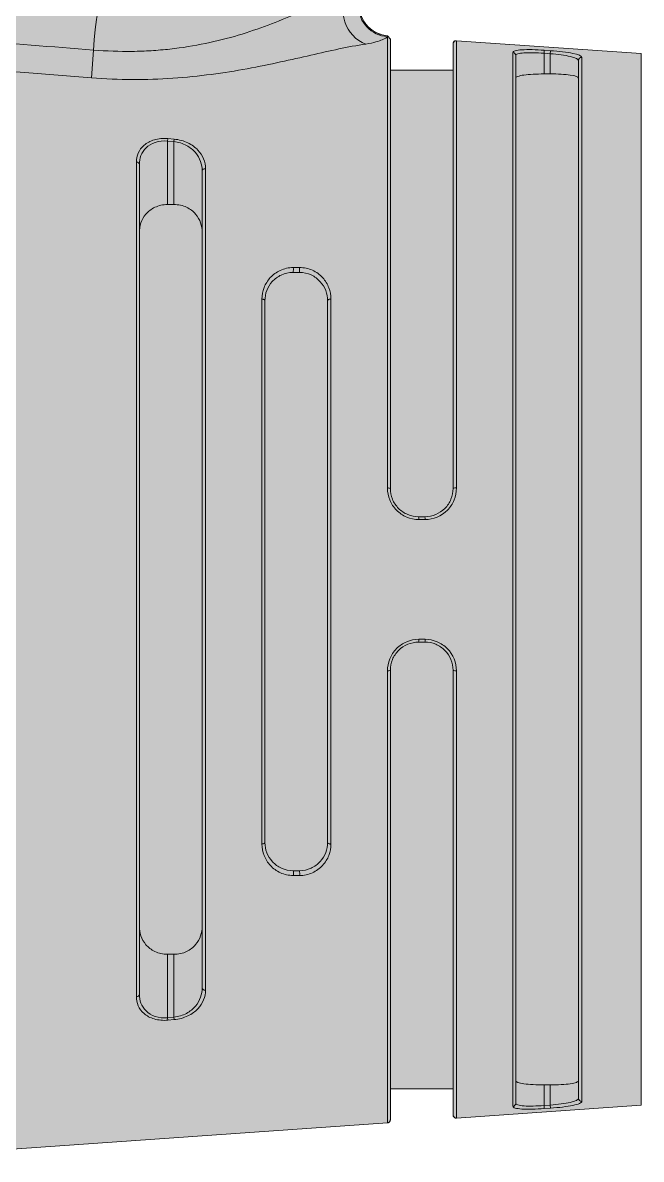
# Model space of a CAD drawing. Header units: millimetres. Extents: x 11482 to 13134, y 681 to 1782.
# Drawn here: x 12865.95 to 12870.34, y 1179.35 to 1187.42 of the extents above; entities that cross this region are included whole.
import ezdxf

# ---------------------------------------------------------------- set-up
doc = ezdxf.new("R2010")
doc.units = ezdxf.units.MM
doc.layers.add('di', color=7, linetype='Continuous')
doc.layers.add('xian', color=250, linetype='Continuous')

# ---------------------------------------------------------------- blocks, each defined once
blk = doc.blocks.new('1-2')
at = {"layer": 'di', "lineweight": 0, "true_color": 0xffffff}
h = blk.add_hatch(color=7, dxfattribs=at)
h.dxf.hatch_style = 1
h.paths.add_polyline_path([(2995.795, 1630.523), (2995.725, 1630.532), (2995.646, 1630.553), (2995.581, 1630.58), (2995.531, 1630.607), (2995.483, 1630.64), (2995.454, 1630.663), (2995.424, 1630.691), (2995.389, 1630.729), (2995.359, 1630.767), (2995.329, 1630.811), (2995.304, 1630.861), (2993.477, 1634.784), (2993.452, 1634.824), (2993.437, 1634.844), (2993.423, 1634.859), (2993.41, 1634.872), (2993.4, 1634.882), (2993.379, 1634.898), (2993.351, 1634.915), (2993.337, 1634.923), (2993.316, 1634.932), (2993.302, 1634.937), (2993.28, 1634.943), (2993.258, 1634.948), (2993.239, 1634.95), (2993.22, 1634.951), (2993.21, 1634.951), (2990.998, 1634.951), (2991.009, 1634.951), (2990.973, 1634.956), (2990.938, 1634.965), (2990.9, 1634.981), (2990.867, 1635), (2990.839, 1635.021), (2990.812, 1635.047), (2990.786, 1635.079), (2990.772, 1635.105), (2990.62, 1635.385), (2990.604, 1635.411), (2990.597, 1635.421), (2990.591, 1635.429), (2990.585, 1635.435), (2990.577, 1635.445), (2990.566, 1635.456), (2990.556, 1635.466), (2990.545, 1635.475), (2990.536, 1635.481), (2990.523, 1635.49), (2990.513, 1635.497), (2990.493, 1635.508), (2990.485, 1635.512), (2990.469, 1635.518), (2990.46, 1635.522), (2990.447, 1635.526), (2990.438, 1635.528), (2990.426, 1635.531), (2990.417, 1635.533), (2990.404, 1635.535), (2990.394, 1635.537), (2990.377, 1635.538), (2990.362, 1635.538), (2983.24, 1635.538), (2983.232, 1635.538), (2983.218, 1635.538), (2983.204, 1635.536), (2983.189, 1635.534), (2983.17, 1635.53), (2983.155, 1635.526), (2983.143, 1635.522), (2983.128, 1635.516), (2983.111, 1635.508), (2983.097, 1635.501), (2983.083, 1635.492), (2983.07, 1635.483), (2983.053, 1635.47), (2983.039, 1635.458), (2983.024, 1635.443), (2983.013, 1635.43), (2983.004, 1635.418), (2982.988, 1635.395), (2982.985, 1635.39), (2982.975, 1635.373), (2982.951, 1635.342), (2982.924, 1635.316), (2982.894, 1635.293), (2982.86, 1635.274), (2982.824, 1635.259), (2982.789, 1635.25), (2982.753, 1635.245), (2982.732, 1635.245), (2976.428, 1635.245), (2976.411, 1635.244), (2976.407, 1635.244), (2976.401, 1635.244), (2976.395, 1635.243), (2976.389, 1635.242), (2976.383, 1635.241), (2976.376, 1635.24), (2976.367, 1635.238), (2976.359, 1635.237), (2976.352, 1635.235), (2976.346, 1635.233), (2976.338, 1635.231), (2976.331, 1635.228), (2976.323, 1635.225), (2976.317, 1635.223), (2976.312, 1635.221), (2976.306, 1635.218), (2976.299, 1635.215), (2976.294, 1635.212), (2976.288, 1635.209), (2976.282, 1635.205), (2975.47, 1634.736), (2975.463, 1634.732), (2975.455, 1634.727), (2975.445, 1634.72), (2975.436, 1634.714), (2975.428, 1634.707), (2975.421, 1634.701), (2975.41, 1634.691), (2975.398, 1634.679), (2975.385, 1634.663), (2975.371, 1634.643), (2975.173, 1634.3), (2975.162, 1634.282), (2975.153, 1634.266), (2975.143, 1634.249), (2975.132, 1634.23), (2975.122, 1634.213), (2975.11, 1634.192), (2975.095, 1634.166), (2975.082, 1634.144), (2975.063, 1634.11), (2975.037, 1634.071), (2975.011, 1634.039), (2974.982, 1634.005), (2974.948, 1633.971), (2974.916, 1633.942), (2974.88, 1633.913), (2974.844, 1633.889), (2974.808, 1633.867), (2974.773, 1633.849), (2974.736, 1633.832), (2974.698, 1633.817), (2974.657, 1633.804), (2974.616, 1633.794), (2974.577, 1633.786), (2974.539, 1633.781), (2974.496, 1633.778), (2974.463, 1633.777), (2959.549, 1633.777), (2959.497, 1633.781), (2959.454, 1633.787), (2959.409, 1633.796), (2959.389, 1633.801), (2959.363, 1633.809), (2959.321, 1633.824), (2959.278, 1633.842), (2959.226, 1633.867), (2959.204, 1633.881), (2959.179, 1633.897), (2959.146, 1633.921), (2959.112, 1633.948), (2959.081, 1633.976), (2959.053, 1634.005), (2959.023, 1634.039), (2958.993, 1634.079), (2958.972, 1634.112), (2958.807, 1634.396), (2958.727, 1634.535), (2958.715, 1634.555), (2958.702, 1634.578), (2958.693, 1634.594), (2958.683, 1634.612), (2958.672, 1634.63), (2958.666, 1634.64), (2958.66, 1634.649), (2958.653, 1634.659), (2958.647, 1634.666), (2958.639, 1634.676), (2958.631, 1634.684), (2958.624, 1634.692), (2958.615, 1634.7), (2958.603, 1634.71), (2958.592, 1634.719), (2958.583, 1634.725), (2958.565, 1634.736), (2957.753, 1635.205), (2957.75, 1635.208), (2957.745, 1635.21), (2957.74, 1635.213), (2957.734, 1635.216), (2957.73, 1635.218), (2957.726, 1635.22), (2957.72, 1635.222), (2957.715, 1635.224), (2957.709, 1635.226), (2957.702, 1635.229), (2957.695, 1635.231), (2957.689, 1635.233), (2957.685, 1635.234), (2957.679, 1635.236), (2957.673, 1635.237), (2957.666, 1635.239), (2957.658, 1635.24), (2957.648, 1635.242), (2957.64, 1635.243), (2957.633, 1635.244), (2957.625, 1635.244), (2957.616, 1635.245), (2957.607, 1635.245), (2951.296, 1635.244), (2951.26, 1635.248), (2951.225, 1635.255), (2951.19, 1635.267), (2951.156, 1635.284), (2951.123, 1635.306), (2951.094, 1635.332), (2951.072, 1635.356), (2951.052, 1635.386), (2951.041, 1635.404), (2951.032, 1635.417), (2951.024, 1635.428), (2951.011, 1635.443), (2950.999, 1635.456), (2950.986, 1635.467), (2950.975, 1635.476), (2950.965, 1635.484), (2950.952, 1635.492), (2950.941, 1635.499), (2950.927, 1635.507), (2950.916, 1635.512), (2950.907, 1635.516), (2950.895, 1635.521), (2950.883, 1635.525), (2950.873, 1635.528), (2950.856, 1635.532), (2950.845, 1635.534), (2950.835, 1635.536), (2950.822, 1635.537), (2950.808, 1635.538), (2950.795, 1635.538), (2943.673, 1635.538), (2943.664, 1635.538), (2943.66, 1635.538), (2943.655, 1635.538), (2943.651, 1635.538), (2943.647, 1635.537), (2943.642, 1635.537), (2943.638, 1635.536), (2943.634, 1635.536), (2943.629, 1635.535), (2943.625, 1635.534), (2943.621, 1635.534), (2943.617, 1635.533), (2943.612, 1635.532), (2943.608, 1635.531), (2943.604, 1635.53), (2943.6, 1635.529), (2943.597, 1635.528), (2943.593, 1635.527), (2943.59, 1635.526), (2943.585, 1635.525), (2943.581, 1635.524), (2943.575, 1635.522), (2943.571, 1635.52), (2943.566, 1635.518), (2943.561, 1635.516), (2943.558, 1635.515), (2943.555, 1635.514), (2943.552, 1635.512), (2943.549, 1635.511), (2943.546, 1635.51), (2943.543, 1635.508), (2943.54, 1635.506), (2943.536, 1635.505), (2943.533, 1635.503), (2943.53, 1635.501), (2943.526, 1635.499), (2943.523, 1635.498), (2943.52, 1635.495), (2943.516, 1635.493), (2943.513, 1635.491), (2943.51, 1635.489), (2943.507, 1635.487), (2943.504, 1635.485), (2943.5, 1635.482), (2943.497, 1635.48), (2943.494, 1635.477), (2943.49, 1635.474), (2943.487, 1635.472), (2943.484, 1635.47), (2943.481, 1635.467), (2943.478, 1635.465), (2943.475, 1635.462), (2943.471, 1635.458), (2943.467, 1635.454), (2943.465, 1635.452), (2943.463, 1635.45), (2943.461, 1635.448), (2943.458, 1635.445), (2943.455, 1635.442), (2943.453, 1635.439), (2943.452, 1635.438), (2943.45, 1635.436), (2943.448, 1635.433), (2943.445, 1635.43), (2943.443, 1635.427), (2943.441, 1635.425), (2943.439, 1635.422), (2943.437, 1635.419), (2943.435, 1635.416), (2943.433, 1635.414), (2943.431, 1635.412), (2943.43, 1635.409), (2943.428, 1635.406), (2943.427, 1635.404), (2943.425, 1635.402), (2943.424, 1635.401), (2943.423, 1635.399), (2943.422, 1635.397), (2943.421, 1635.396), (2943.42, 1635.394), (2943.419, 1635.392), (2943.418, 1635.39), (2943.417, 1635.388), (2943.416, 1635.386), (2943.415, 1635.385), (2943.253, 1635.086), (2943.226, 1635.05), (2943.199, 1635.023), (2943.163, 1634.996), (2943.143, 1634.986), (2943.124, 1634.976), (2943.091, 1634.964), (2943.058, 1634.956), (2943.024, 1634.951), (2943.006, 1634.951), (2940.825, 1634.951), (2940.805, 1634.951), (2940.798, 1634.95), (2940.791, 1634.949), (2940.784, 1634.949), (2940.778, 1634.948), (2940.77, 1634.946), (2940.76, 1634.944), (2940.751, 1634.942), (2940.744, 1634.94), (2940.736, 1634.937), (2940.725, 1634.934), (2940.715, 1634.93), (2940.706, 1634.926), (2940.699, 1634.923), (2940.692, 1634.919), (2940.683, 1634.915), (2940.677, 1634.911), (2940.668, 1634.906), (2940.66, 1634.9), (2940.652, 1634.895), (2940.644, 1634.889), (2940.638, 1634.884), (2940.632, 1634.879), (2940.627, 1634.874), (2940.621, 1634.869), (2940.616, 1634.864), (2940.61, 1634.858), (2940.604, 1634.851), (2940.599, 1634.845), (2940.595, 1634.839), (2940.589, 1634.832), (2940.584, 1634.824), (2940.579, 1634.817), (2940.571, 1634.805), (2940.566, 1634.794), (2940.56, 1634.782), (2938.746, 1630.893), (2938.736, 1630.871), (2938.722, 1630.841), (2938.7, 1630.802), (2938.677, 1630.768), (2938.652, 1630.736), (2938.625, 1630.705), (2938.597, 1630.677), (2938.569, 1630.653), (2938.537, 1630.629), (2938.502, 1630.606), (2938.467, 1630.586), (2938.428, 1630.569), (2938.39, 1630.554), (2938.354, 1630.543), (2938.315, 1630.533), (2938.278, 1630.527), (2938.248, 1630.524), (2928.965, 1629.875), (2928.964, 1629.875), (2928.961, 1629.874), (2928.957, 1629.873), (2928.953, 1629.872), (2928.95, 1629.87), (2928.947, 1629.869), (2928.943, 1629.867), (2928.94, 1629.865), (2928.937, 1629.863), (2928.935, 1629.861), (2928.933, 1629.859), (2928.93, 1629.857), (2928.927, 1629.853), (2928.925, 1629.851), (2928.923, 1629.848), (2928.922, 1629.845), (2928.92, 1629.842), (2928.918, 1629.836), (2928.917, 1629.833), (2928.916, 1629.83), (2928.915, 1629.826), (2928.915, 1629.822), (2928.914, 1629.817), (2928.914, 1629.236), (2927.742, 1629.236), (2927.742, 1629.729), (2927.742, 1629.73), (2927.742, 1629.732), (2927.741, 1629.734), (2927.741, 1629.737), (2927.741, 1629.739), (2927.74, 1629.741), (2927.74, 1629.743), (2927.739, 1629.744), (2927.739, 1629.745), (2927.738, 1629.747), (2927.737, 1629.749), (2927.737, 1629.751), (2927.735, 1629.754), (2927.734, 1629.755), (2927.734, 1629.757), (2927.733, 1629.758), (2927.732, 1629.76), (2927.73, 1629.762), (2927.729, 1629.764), (2927.727, 1629.765), (2927.726, 1629.766), (2927.725, 1629.768), (2927.724, 1629.769), (2927.722, 1629.77), (2927.721, 1629.771), (2927.72, 1629.772), (2927.719, 1629.773), (2927.717, 1629.775), (2927.715, 1629.775), (2927.714, 1629.777), (2927.712, 1629.777), (2927.711, 1629.778), (2927.71, 1629.779), (2927.708, 1629.78), (2927.707, 1629.78), (2927.706, 1629.78), (2927.705, 1629.781), (2927.703, 1629.782), (2927.702, 1629.782), (2927.7, 1629.783), (2927.698, 1629.783), (2927.696, 1629.784), (2927.694, 1629.784), (2927.692, 1629.784), (2927.69, 1629.785), (2927.688, 1629.785), (2927.685, 1629.785), (2927.683, 1629.785), (2927.679, 1629.785), (2924.225, 1629.543), (2924.225, 1609.877), (2927.679, 1609.635), (2927.688, 1609.635), (2927.695, 1609.636), (2927.7, 1609.638), (2927.707, 1609.64), (2927.714, 1609.644), (2927.719, 1609.647), (2927.725, 1609.652), (2927.729, 1609.657), (2927.733, 1609.662), (2927.736, 1609.667), (2927.739, 1609.674), (2927.74, 1609.68), (2927.742, 1609.688), (2927.742, 1609.694), (2927.742, 1610.184), (2928.914, 1610.184), (2928.914, 1609.604), (2928.968, 1609.546), (2929.034, 1609.535), (2929.066, 1609.528), (2929.126, 1609.509), (2929.186, 1609.482), (2929.249, 1609.443), (2929.301, 1609.403), (2929.35, 1609.354), (2929.379, 1609.319), (2929.407, 1609.28), (2929.436, 1609.228), (2929.458, 1609.181), (2929.473, 1609.138), (2929.484, 1609.099), (2929.492, 1609.059), (2929.498, 1609.015), (2929.503, 1608.997), (2929.83, 1608.294), (2928.768, 1607.799), (2928.505, 1608.362), (2928.423, 1608.388), (2925.402, 1606.674), (2929.31, 1598.294), (2932.453, 1599.755), (2932.459, 1599.758), (2932.462, 1599.76), (2932.465, 1599.762), (2932.468, 1599.765), (2932.471, 1599.767), (2932.474, 1599.771), (2932.477, 1599.775), (2932.479, 1599.777), (2932.48, 1599.78), (2932.482, 1599.784), (2932.484, 1599.787), (2932.485, 1599.79), (2932.486, 1599.794), (2932.486, 1599.797), (2932.487, 1599.801), (2932.487, 1599.804), (2932.488, 1599.808), (2932.487, 1599.813), (2932.487, 1599.816), (2932.487, 1599.819), (2932.486, 1599.823), (2932.485, 1599.826), (2932.484, 1599.828), (2932.483, 1599.831), (2932.482, 1599.833), (2932.335, 1600.148), (2933.398, 1600.644), (2933.51, 1600.402), (2933.521, 1600.379), (2933.534, 1600.352), (2933.542, 1600.334), (2933.558, 1600.3), (2933.558, 1600.299), (2933.56, 1600.297), (2933.563, 1600.292), (2933.567, 1600.287), (2933.573, 1600.28), (2933.578, 1600.277), (2933.583, 1600.273), (2933.589, 1600.271), (2933.595, 1600.269), (2933.601, 1600.267), (2933.606, 1600.267), (2933.613, 1600.267), (2933.617, 1600.267), (2933.621, 1600.268), (2933.625, 1600.268), (2933.629, 1600.269), (2933.634, 1600.271), (2933.848, 1600.362), (2934.525, 1600.642), (2935.19, 1600.906), (2935.851, 1601.155), (2936.686, 1601.446), (2937.481, 1601.695), (2938.08, 1601.859), (2938.818, 1602.028), (2938.939, 1602.052), (2939.054, 1602.073), (2939.186, 1602.096), (2939.364, 1602.124), (2939.512, 1602.144), (2939.65, 1602.162), (2939.776, 1602.176), (2939.898, 1602.187), (2940.025, 1602.197), (2940.108, 1602.202), (2940.201, 1602.207), (2940.232, 1602.207), (2940.268, 1602.208), (2940.302, 1602.202), (2940.335, 1602.197), (2940.376, 1602.188), (2940.409, 1602.178), (2940.444, 1602.165), (2940.5, 1602.14), (2940.55, 1602.11), (2940.583, 1602.086), (2940.619, 1602.056), (2940.647, 1602.029), (2940.684, 1601.988), (2940.757, 1601.869), (2940.833, 1601.706), (2940.841, 1601.691), (2940.848, 1601.678), (2940.858, 1601.663), (2940.865, 1601.653), (2940.876, 1601.64), (2940.883, 1601.632), (2940.895, 1601.62), (2940.906, 1601.609), (2940.917, 1601.6), (2940.927, 1601.593), (2940.937, 1601.586), (2940.954, 1601.575), (2940.967, 1601.569), (2940.979, 1601.563), (2940.991, 1601.558), (2941.005, 1601.553), (2941.016, 1601.549), (2941.036, 1601.544), (2941.049, 1601.541), (2941.07, 1601.538), (2941.1, 1601.539), (2946.987, 1601.539), (2947.021, 1601.539), (2947.044, 1601.543), (2947.067, 1601.548), (2947.093, 1601.557), (2947.116, 1601.567), (2947.135, 1601.577), (2947.159, 1601.593), (2947.177, 1601.607), (2947.199, 1601.628), (2947.217, 1601.649), (2947.229, 1601.665), (2947.239, 1601.681), (2947.25, 1601.701), (2947.257, 1601.716), (2947.353, 1601.946), (2947.379, 1601.993), (2947.408, 1602.031), (2947.447, 1602.066), (2947.492, 1602.094), (2947.536, 1602.112), (2947.58, 1602.121), (2947.623, 1602.124), (2948.888, 1602.124), (2948.945, 1602.12), (2948.99, 1602.106), (2949.042, 1602.08), (2949.081, 1602.052), (2949.117, 1602.014), (2949.136, 1601.988), (2949.334, 1601.674), (2949.353, 1601.647), (2949.368, 1601.629), (2949.387, 1601.611), (2949.405, 1601.597), (2949.433, 1601.578), (2949.456, 1601.563), (2949.501, 1601.548), (2949.524, 1601.543), (2949.548, 1601.539), (2949.582, 1601.537), (2958.394, 1601.539), (2958.423, 1601.543), (2958.461, 1601.554), (2958.484, 1601.563), (2958.507, 1601.575), (2958.52, 1601.582), (2958.82, 1601.774), (2958.833, 1601.785), (2958.853, 1601.804), (2958.869, 1601.824), (2958.884, 1601.844), (2958.896, 1601.864), (2958.904, 1601.879), (2959.338, 1602.796), (2959.368, 1602.854), (2959.391, 1602.892), (2959.416, 1602.929), (2959.444, 1602.966), (2959.475, 1603.003), (2959.51, 1603.041), (2959.545, 1603.073), (2959.582, 1603.105), (2959.625, 1603.138), (2959.667, 1603.165), (2959.705, 1603.188), (2959.748, 1603.21), (2959.798, 1603.233), (2959.848, 1603.251), (2959.901, 1603.267), (2959.955, 1603.28), (2960, 1603.288), (2960.058, 1603.296), (2960.132, 1603.298), (2973.909, 1603.298), (2973.97, 1603.295), (2974.031, 1603.288), (2974.094, 1603.275), (2974.128, 1603.266), (2974.162, 1603.256), (2974.209, 1603.24), (2974.258, 1603.219), (2974.302, 1603.197), (2974.348, 1603.171), (2974.399, 1603.137), (2974.435, 1603.11), (2974.466, 1603.085), (2974.494, 1603.06), (2974.521, 1603.034), (2974.545, 1603.008), (2974.574, 1602.974), (2974.597, 1602.944), (2974.628, 1602.901), (2974.656, 1602.854), (2974.686, 1602.796), (2975.12, 1601.879), (2975.128, 1601.863), (2975.144, 1601.838), (2975.158, 1601.82), (2975.174, 1601.801), (2975.196, 1601.781), (2975.212, 1601.768), (2975.229, 1601.757), (2975.52, 1601.573), (2975.541, 1601.563), (2975.563, 1601.554), (2975.579, 1601.549), (2975.6, 1601.543), (2975.627, 1601.539), (2975.644, 1601.538), (2975.661, 1601.537), (2984.441, 1601.537), (2984.465, 1601.538), (2984.474, 1601.539), (2984.487, 1601.541), (2984.494, 1601.542), (2984.502, 1601.543), (2984.508, 1601.545), (2984.515, 1601.546), (2984.522, 1601.549), (2984.531, 1601.551), (2984.542, 1601.555), (2984.549, 1601.557), (2984.556, 1601.56), (2984.564, 1601.564), (2984.581, 1601.573), (2984.593, 1601.579), (2984.604, 1601.587), (2984.618, 1601.596), (2984.631, 1601.606), (2984.639, 1601.613), (2984.646, 1601.62), (2984.655, 1601.629), (2984.664, 1601.64), (2984.674, 1601.652), (2984.689, 1601.674), (2984.887, 1601.988), (2984.922, 1602.033), (2984.954, 1602.063), (2984.99, 1602.086), (2985.022, 1602.102), (2985.058, 1602.115), (2985.098, 1602.122), (2985.134, 1602.124), (2986.413, 1602.127), (2986.442, 1602.123), (2986.467, 1602.119), (2986.511, 1602.108), (2986.553, 1602.089), (2986.592, 1602.063), (2986.63, 1602.028), (2986.656, 1601.993), (2986.676, 1601.958), (2986.778, 1601.716), (2986.798, 1601.677), (2986.822, 1601.644), (2986.851, 1601.613), (2986.875, 1601.594), (2986.908, 1601.573), (2986.93, 1601.562), (2986.963, 1601.55), (2986.994, 1601.542), (2987.025, 1601.538), (2987.048, 1601.537), (2992.936, 1601.537), (2992.959, 1601.538), (2992.97, 1601.539), (2992.983, 1601.541), (2992.998, 1601.544), (2993.013, 1601.547), (2993.028, 1601.552), (2993.04, 1601.556), (2993.058, 1601.563), (2993.07, 1601.569), (2993.082, 1601.576), (2993.093, 1601.583), (2993.103, 1601.589), (2993.113, 1601.597), (2993.122, 1601.603), (2993.128, 1601.608), (2993.138, 1601.618), (2993.143, 1601.622), (2993.15, 1601.63), (2993.156, 1601.637), (2993.161, 1601.643), (2993.167, 1601.65), (2993.177, 1601.663), (2993.183, 1601.672), (2993.188, 1601.681), (2993.194, 1601.69), (2993.198, 1601.699), (2993.202, 1601.706), (2993.263, 1601.838), (2993.284, 1601.883), (2993.305, 1601.921), (2993.325, 1601.951), (2993.355, 1601.992), (2993.368, 1602.003), (2993.386, 1602.028), (2993.417, 1602.058), (2993.447, 1602.083), (2993.476, 1602.104), (2993.505, 1602.123), (2993.535, 1602.139), (2993.576, 1602.159), (2993.622, 1602.177), (2993.669, 1602.191), (2993.711, 1602.199), (2993.749, 1602.204), (2993.786, 1602.207), (2993.822, 1602.208), (2993.923, 1602.203), (2994.29, 1602.172), (2994.636, 1602.129), (2994.996, 1602.07), (2995.525, 1601.963), (2996.112, 1601.818), (2996.74, 1601.639), (2997.484, 1601.401), (2998.588, 1601.005), (2999.207, 1600.764), (3000.423, 1600.267), (3000.428, 1600.267), (3000.441, 1600.269), (3000.453, 1600.274), (3000.462, 1600.28), (3000.469, 1600.287), (3000.474, 1600.294), (3000.477, 1600.3), (3000.637, 1600.644), (3001.7, 1600.148), (3001.548, 1599.823), (3001.548, 1599.803), (3001.55, 1599.79), (3001.557, 1599.776), (3001.563, 1599.769), (3001.581, 1599.755), (3004.725, 1598.294), (3008.633, 1606.674), (3005.612, 1608.388), (3005.53, 1608.362), (3005.267, 1607.799), (3004.205, 1608.294), (3004.518, 1608.966), (3004.537, 1609.015), (3004.543, 1609.059), (3004.552, 1609.1), (3004.564, 1609.144), (3004.581, 1609.189), (3004.6, 1609.23), (3004.626, 1609.276), (3004.65, 1609.31), (3004.68, 1609.348), (3004.716, 1609.386), (3004.757, 1609.421), (3004.797, 1609.45), (3004.842, 1609.477), (3004.882, 1609.497), (3004.933, 1609.517), (3004.982, 1609.531), (3005.029, 1609.541), (3005.068, 1609.545), (3005.121, 1609.604), (3005.121, 1610.184), (3006.293, 1610.184), (3006.293, 1609.687), (3006.294, 1609.682), (3006.298, 1609.67), (3006.303, 1609.661), (3006.312, 1609.651), (3006.328, 1609.64), (3006.356, 1609.635), (3009.81, 1609.877), (3009.81, 1629.543), (3006.356, 1629.784), (3006.342, 1629.784), (3006.325, 1629.779), (3006.314, 1629.771), (3006.304, 1629.761), (3006.297, 1629.748), (3006.294, 1629.737), (3006.293, 1629.726), (3006.293, 1629.236), (3005.121, 1629.236), (3005.12, 1629.824), (3005.119, 1629.829), (3005.117, 1629.838), (3005.114, 1629.844), (3005.109, 1629.851), (3005.101, 1629.86), (3005.09, 1629.868), (3005.08, 1629.872), (3005.066, 1629.875)])
at = {"layer": 'di', "color": 18, "lineweight": 0, "true_color": 0x000000}
for p, q in [((2928.969, 1629.875), (2938.24, 1630.523)), ((2928.933, 1629.859), (2928.935, 1629.861)), ((2928.935, 1629.861), (2928.937, 1629.863)), ((2928.937, 1629.863), (2928.94, 1629.865)), ((2928.94, 1629.865), (2928.943, 1629.867)), ((2928.943, 1629.867), (2928.947, 1629.869)), ((2928.947, 1629.869), (2928.95, 1629.87)), ((2928.95, 1629.87), (2928.953, 1629.872)), ((2928.953, 1629.872), (2928.957, 1629.873)), ((2928.957, 1629.873), (2928.961, 1629.874)), ((2928.961, 1629.874), (2928.964, 1629.875)), ((2928.964, 1629.875), (2928.967, 1629.875)), ((2928.967, 1629.875), (2928.969, 1629.875)), ((2924.225, 1629.543), (2927.679, 1629.785)), ((2927.679, 1629.785), (2927.683, 1629.785)), ((2927.683, 1629.785), (2927.685, 1629.785)), ((2927.685, 1629.785), (2927.688, 1629.785)), ((2927.688, 1629.785), (2927.69, 1629.785)), ((2927.69, 1629.785), (2927.692, 1629.784)), ((2927.692, 1629.784), (2927.694, 1629.784)), ((2927.694, 1629.784), (2927.696, 1629.784)), ((2927.696, 1629.784), (2927.698, 1629.783)), ((2927.698, 1629.783), (2927.7, 1629.783)), ((2927.7, 1629.783), (2927.702, 1629.782)), ((2927.702, 1629.782), (2927.703, 1629.782)), ((2927.703, 1629.782), (2927.705, 1629.781)), ((2927.705, 1629.781), (2927.706, 1629.78)), ((2927.706, 1629.78), (2927.707, 1629.78)), ((2927.707, 1629.78), (2927.708, 1629.78)), ((2927.708, 1629.78), (2927.71, 1629.779)), ((2927.71, 1629.779), (2927.711, 1629.778)), ((2927.711, 1629.778), (2927.712, 1629.777)), ((2927.712, 1629.777), (2927.714, 1629.777)), ((2927.714, 1629.777), (2927.715, 1629.775)), ((2927.715, 1629.775), (2927.717, 1629.775)), ((2927.717, 1629.775), (2927.719, 1629.773)), ((2927.719, 1629.773), (2927.72, 1629.772)), ((2927.72, 1629.772), (2927.721, 1629.771)), ((2927.721, 1629.771), (2927.722, 1629.77)), ((2927.722, 1629.77), (2927.724, 1629.769)), ((2927.724, 1629.769), (2927.725, 1629.768)), ((2927.725, 1629.768), (2927.726, 1629.766)), ((2927.726, 1629.766), (2927.727, 1629.765)), ((2927.727, 1629.765), (2927.729, 1629.764)), ((2927.729, 1629.764), (2927.73, 1629.762)), ((2927.73, 1629.762), (2927.732, 1629.76)), ((2927.732, 1629.76), (2927.733, 1629.758)), ((2927.733, 1629.758), (2927.734, 1629.757)), ((2927.734, 1629.757), (2927.734, 1629.755)), ((2927.734, 1629.755), (2927.735, 1629.754)), ((2927.735, 1629.754), (2927.737, 1629.751)), ((2927.737, 1629.751), (2927.737, 1629.749)), ((2927.737, 1629.749), (2927.738, 1629.747)), ((2927.738, 1629.747), (2927.739, 1629.745)), ((2927.739, 1629.745), (2927.739, 1629.744)), ((2927.739, 1629.744), (2927.74, 1629.743)), ((2927.74, 1629.743), (2927.74, 1629.741)), ((2927.74, 1629.741), (2927.741, 1629.739)), ((2927.741, 1629.739), (2927.741, 1629.737)), ((2927.741, 1629.737), (2927.741, 1629.734)), ((2927.741, 1629.734), (2927.742, 1629.732)), ((2927.742, 1629.732), (2927.742, 1629.73)), ((2927.742, 1629.73), (2927.742, 1629.729)), ((2927.742, 1629.729), (2927.742, 1629.236)), ((2928.914, 1629.817), (2928.915, 1629.822)), ((2928.914, 1629.236), (2928.914, 1629.817)), ((2928.915, 1629.826), (2928.916, 1629.83)), ((2928.915, 1629.822), (2928.915, 1629.826)), ((2928.916, 1629.83), (2928.917, 1629.833)), ((2928.917, 1629.833), (2928.918, 1629.836)), ((2928.918, 1629.836), (2928.92, 1629.842)), ((2928.92, 1629.842), (2928.922, 1629.845)), ((2928.922, 1629.845), (2928.923, 1629.848)), ((2928.923, 1629.848), (2928.925, 1629.851)), ((2928.925, 1629.851), (2928.927, 1629.853)), ((2928.927, 1629.853), (2928.93, 1629.857)), ((2928.93, 1629.857), (2928.933, 1629.859)), ((2924.225, 1609.877), (2924.225, 1629.543)), ((2927.742, 1629.236), (2928.914, 1629.236)), ((2928.914, 1610.184), (2927.742, 1610.184)), ((2927.742, 1610.184), (2927.742, 1609.694)), ((2928.914, 1609.604), (2928.914, 1610.184)), ((2927.679, 1609.635), (2924.225, 1609.877)), ((2927.739, 1609.674), (2927.736, 1609.667)), ((2927.74, 1609.68), (2927.739, 1609.674)), ((2927.742, 1609.688), (2927.74, 1609.68)), ((2927.742, 1609.694), (2927.742, 1609.688)), ((2927.688, 1609.635), (2927.679, 1609.635)), ((2927.695, 1609.636), (2927.688, 1609.635)), ((2927.7, 1609.638), (2927.695, 1609.636)), ((2927.707, 1609.64), (2927.7, 1609.638)), ((2927.714, 1609.644), (2927.707, 1609.64)), ((2927.719, 1609.647), (2927.714, 1609.644)), ((2927.725, 1609.652), (2927.719, 1609.647)), ((2927.729, 1609.657), (2927.725, 1609.652)), ((2927.733, 1609.662), (2927.729, 1609.657)), ((2927.736, 1609.667), (2927.733, 1609.662)), ((2928.968, 1609.546), (2928.914, 1609.604)), ((2929.034, 1609.535), (2928.968, 1609.546)), ((2929.066, 1609.528), (2929.034, 1609.535)), ((2929.114, 1609.512), (2929.066, 1609.528)), ((2929.141, 1609.502), (2929.114, 1609.512)), ((2929.168, 1609.49), (2929.141, 1609.502)), ((2929.198, 1609.474), (2929.168, 1609.49)), ((2929.238, 1609.45), (2929.198, 1609.474)), ((2929.261, 1609.434), (2929.238, 1609.45)), ((2929.289, 1609.412), (2929.261, 1609.434)), ((2929.311, 1609.393), (2929.289, 1609.412)), ((2929.341, 1609.363), (2929.311, 1609.393)), ((2929.359, 1609.343), (2929.341, 1609.363)), ((2929.379, 1609.319), (2929.359, 1609.343)), ((2929.398, 1609.291), (2929.379, 1609.319))]:
    blk.add_line(p, q, dxfattribs=at)
at = {"layer": 'xian', "color": 18, "lineweight": 0, "true_color": 0x000000}
for p, q in [((2938.24, 1630.523), (2928.969, 1629.875)), ((2928.969, 1629.875), (2928.969, 1621.42)), ((2927.679, 1629.785), (2924.225, 1629.543)), ((2927.679, 1621.42), (2927.679, 1629.785)), ((2927.742, 1629.726), (2927.742, 1621.41)), ((2928.914, 1621.41), (2928.914, 1629.817)), ((2924.225, 1619.71), (2924.225, 1629.543)), ((2925.334, 1609.948), (2925.334, 1629.472)), ((2925.921, 1629.599), (2926.038, 1629.607)), ((2925.925, 1629.541), (2925.921, 1629.599)), ((2926.042, 1629.549), (2925.925, 1629.541)), ((2925.925, 1629.163), (2925.925, 1629.541)), ((2926.042, 1629.549), (2926.038, 1629.607)), ((2926.042, 1629.549), (2926.042, 1629.163)), ((2926.57, 1609.914), (2926.57, 1629.506)), ((2926.624, 1629.564), (2926.624, 1609.856)), ((2925.397, 1629.415), (2925.397, 1610.006)), ((2928.914, 1629.236), (2927.742, 1629.236)), ((2925.925, 1629.163), (2926.042, 1629.163)), ((2932.955, 1627.943), (2933.072, 1627.954)), ((2933.072, 1627.954), (2933.076, 1627.907)), ((2932.959, 1627.897), (2932.955, 1627.943)), ((2933.076, 1627.907), (2932.959, 1627.897)), ((2932.959, 1626.722), (2932.959, 1627.897)), ((2933.076, 1627.907), (2933.076, 1626.722)), ((2932.369, 1612.029), (2932.369, 1627.391)), ((2932.432, 1627.348), (2932.432, 1612.072)), ((2933.604, 1611.95), (2933.604, 1627.47)), ((2933.659, 1627.513), (2933.659, 1611.907)), ((2932.959, 1626.722), (2933.076, 1626.722)), ((2930.61, 1625.248), (2930.728, 1625.248)), ((2930.732, 1625.158), (2930.614, 1625.158)), ((2930.024, 1614.467), (2930.024, 1624.659)), ((2930.036, 1624.659), (2930.024, 1624.659)), ((2930.048, 1624.657), (2930.036, 1624.659)), ((2930.059, 1624.655), (2930.048, 1624.657)), ((2930.068, 1624.651), (2930.059, 1624.655)), ((2930.076, 1624.647), (2930.068, 1624.651)), ((2930.082, 1624.642), (2930.076, 1624.647)), ((2930.086, 1624.636), (2930.082, 1624.642)), ((2930.087, 1624.631), (2930.086, 1624.636)), ((2930.087, 1624.631), (2930.087, 1614.497)), ((2931.26, 1624.636), (2931.259, 1624.631)), ((2931.259, 1614.497), (2931.259, 1624.631)), ((2931.263, 1624.641), (2931.26, 1624.636)), ((2931.268, 1624.646), (2931.263, 1624.641)), ((2931.275, 1624.65), (2931.268, 1624.646)), ((2931.283, 1624.653), (2931.275, 1624.65)), ((2931.293, 1624.656), (2931.283, 1624.653)), ((2931.303, 1624.658), (2931.293, 1624.656)), ((2931.314, 1624.659), (2931.303, 1624.658)), ((2931.314, 1624.659), (2931.314, 1614.467)), ((2928.383, 1620.83), (2928.265, 1620.83)), ((2928.27, 1620.883), (2928.387, 1620.883)), ((2924.225, 1609.877), (2924.225, 1619.71)), ((2928.265, 1618.59), (2928.383, 1618.59)), ((2928.387, 1618.538), (2928.27, 1618.538)), ((2927.679, 1609.635), (2927.679, 1618)), ((2927.742, 1618.01), (2927.742, 1609.694)), ((2928.914, 1609.604), (2928.914, 1618.01)), ((2928.969, 1618), (2928.969, 1609.561)), ((2930.036, 1614.467), (2930.024, 1614.467)), ((2930.048, 1614.468), (2930.036, 1614.467)), ((2930.059, 1614.471), (2930.048, 1614.468)), ((2930.068, 1614.475), (2930.059, 1614.471)), ((2930.076, 1614.479), (2930.068, 1614.475)), ((2930.082, 1614.485), (2930.076, 1614.479)), ((2930.086, 1614.49), (2930.082, 1614.485)), ((2930.087, 1614.497), (2930.086, 1614.49)), ((2931.26, 1614.491), (2931.259, 1614.497)), ((2931.263, 1614.486), (2931.26, 1614.491)), ((2931.268, 1614.481), (2931.263, 1614.486)), ((2931.275, 1614.476), (2931.268, 1614.481)), ((2931.283, 1614.473), (2931.275, 1614.476)), ((2931.293, 1614.47), (2931.283, 1614.473)), ((2931.303, 1614.468), (2931.293, 1614.47)), ((2931.314, 1614.467), (2931.303, 1614.468)), ((2930.614, 1613.969), (2930.732, 1613.969)), ((2930.728, 1613.877), (2930.61, 1613.877)), ((2933.076, 1612.699), (2932.959, 1612.699)), ((2932.959, 1611.523), (2932.959, 1612.699)), ((2933.076, 1612.699), (2933.076, 1611.513)), ((2932.959, 1611.523), (2932.955, 1611.477)), ((2933.072, 1611.467), (2932.955, 1611.477)), ((2932.959, 1611.523), (2933.076, 1611.513)), ((2933.072, 1611.467), (2933.076, 1611.513)), ((2934.502, 1610.33), (2934.461, 1609.81)), ((2934.502, 1610.33), (2935.671, 1610.239)), ((2926.042, 1610.257), (2925.925, 1610.257)), ((2925.925, 1609.88), (2925.925, 1610.257)), ((2926.042, 1610.257), (2926.042, 1609.871)), ((2927.742, 1610.184), (2928.914, 1610.184)), ((2935.671, 1610.239), (2936.828, 1610.149)), ((2924.225, 1609.877), (2927.679, 1609.635)), ((2925.921, 1609.822), (2925.925, 1609.88)), ((2926.038, 1609.813), (2925.921, 1609.822)), ((2925.925, 1609.88), (2926.042, 1609.871)), ((2926.038, 1609.813), (2926.042, 1609.871))]:
    blk.add_line(p, q, dxfattribs=at)
for centre, radius, start, end in [((2928.973, 1629.817), 0.0586, 94, 180), ((2927.683, 1629.726), 0.0586, 0, 94), ((2925.339, 1629.414), 0.0583, 0.4766, 94.3867), ((2926.628, 1629.506), 0.0581, 93.5404, 179.6113), ((2932.379, 1627.338), 0.0539, 10.5494, 100.3506), ((2933.655, 1627.462), 0.0516, 86.0492, 171.0953), ((2930.913, 1625.217), 0.305, 174.0787, 191.117), ((2931.03, 1625.217), 0.305, 174.0821, 191.115), ((2927.695, 1621.318), 0.103, 63.0417, 98.9713), ((2928.956, 1621.333), 0.0875, 81.7678, 118.6824), ((2928.447, 1620.842), 0.182, 167.2415, 183.7906), ((2928.564, 1620.842), 0.182, 167.2424, 183.7906), ((2928.447, 1618.578), 0.182, 176.2094, 192.7585), ((2928.564, 1618.578), 0.182, 176.2094, 192.7576), ((2927.695, 1618.102), 0.103, 261.0287, 296.9583), ((2928.956, 1618.087), 0.0875, 241.3176, 278.2322), ((2930.912, 1613.91), 0.303, 168.7371, 186.162), ((2931.029, 1613.91), 0.303, 168.7397, 186.1579), ((2932.379, 1612.082), 0.0539, 259.6494, 349.4506), ((2933.655, 1611.958), 0.0516, 188.9047, 273.9508), ((2925.339, 1610.006), 0.0583, 265.6133, 359.5234), ((2926.628, 1609.914), 0.0581, 180.3887, 266.4596), ((2927.683, 1609.694), 0.0586, 266, 0), ((2929.137, 1609.084), 0.659, 325.9588, 68.912), ((2928.489, 1610.11), 5.979, 299.5713, 357.1191), ((2928.914, 1608.962), 0.586, 5.2225, 84.7484), ((2928.926, 1608.975), 0.587, 1.0477, 85.8089)]:
    blk.add_arc(centre, radius, start, end, dxfattribs=at)
for points, knots in [([(2925.334, 1629.472), (2925.334, 1629.486), (2925.349, 1629.499), (2925.407, 1629.525), (2925.45, 1629.537), (2925.612, 1629.57), (2925.764, 1629.588), (2925.921, 1629.599)], [0, 0, 0, 0, 0.25, 0.25, 0.5, 0.5, 1, 1, 1, 1]), ([(2925.925, 1629.541), (2925.784, 1629.53), (2925.647, 1629.512), (2925.502, 1629.479), (2925.463, 1629.467), (2925.411, 1629.441), (2925.397, 1629.428), (2925.397, 1629.415)], [0, 0, 0, 0, 0.5, 0.5, 0.75, 0.75, 1, 1, 1, 1]), ([(2926.038, 1629.607), (2926.116, 1629.612), (2926.192, 1629.616), (2926.335, 1629.619), (2926.4, 1629.618), (2926.508, 1629.612), (2926.551, 1629.606), (2926.609, 1629.588), (2926.624, 1629.577), (2926.624, 1629.564)], [0, 0, 0, 0, 0.25, 0.25, 0.5, 0.5, 0.75, 0.75, 1, 1, 1, 1]), ([(2926.57, 1629.506), (2926.57, 1629.519), (2926.556, 1629.531), (2926.504, 1629.548), (2926.465, 1629.554), (2926.367, 1629.56), (2926.309, 1629.561), (2926.18, 1629.558), (2926.112, 1629.554), (2926.042, 1629.549)], [0, 0, 0, 0, 0.25, 0.25, 0.5, 0.5, 0.75, 0.75, 1, 1, 1, 1]), ([(2925.397, 1629.083), (2925.397, 1629.095), (2925.411, 1629.107), (2925.463, 1629.127), (2925.502, 1629.136), (2925.647, 1629.157), (2925.785, 1629.163), (2925.925, 1629.163)], [0, 0, 0, 0, 0.25, 0.25, 0.5, 0.5, 1, 1, 1, 1]), ([(2926.042, 1629.163), (2926.112, 1629.163), (2926.181, 1629.162), (2926.309, 1629.155), (2926.368, 1629.15), (2926.513, 1629.129), (2926.57, 1629.108), (2926.57, 1629.083)], [0, 0, 0, 0, 0.25, 0.25, 0.5, 0.5, 1, 1, 1, 1]), ([(2933.072, 1627.954), (2933.161, 1627.961), (2933.249, 1627.953), (2933.402, 1627.909), (2933.467, 1627.873), (2933.567, 1627.787), (2933.602, 1627.736), (2933.648, 1627.629), (2933.659, 1627.572), (2933.659, 1627.513)], [0, 0, 0, 0, 0.25, 0.25, 0.5, 0.5, 0.75, 0.75, 1, 1, 1, 1]), ([(2932.369, 1627.391), (2932.369, 1627.453), (2932.38, 1627.514), (2932.427, 1627.632), (2932.463, 1627.688), (2932.561, 1627.791), (2932.624, 1627.838), (2932.775, 1627.91), (2932.863, 1627.935), (2932.955, 1627.943)], [0, 0, 0, 0, 0.25, 0.25, 0.5, 0.5, 0.75, 0.75, 1, 1, 1, 1]), ([(2932.959, 1627.897), (2932.874, 1627.889), (2932.794, 1627.863), (2932.656, 1627.789), (2932.601, 1627.742), (2932.514, 1627.64), (2932.483, 1627.584), (2932.441, 1627.468), (2932.432, 1627.409), (2932.432, 1627.348)], [0, 0, 0, 0, 0.25, 0.25, 0.5, 0.5, 0.75, 0.75, 1, 1, 1, 1]), ([(2933.604, 1627.47), (2933.604, 1627.527), (2933.595, 1627.582), (2933.555, 1627.688), (2933.524, 1627.738), (2933.436, 1627.824), (2933.378, 1627.861), (2933.239, 1627.907), (2933.158, 1627.915), (2933.076, 1627.907)], [0, 0, 0, 0, 0.25, 0.25, 0.5, 0.5, 0.75, 0.75, 1, 1, 1, 1]), ([(2932.432, 1626.197), (2932.432, 1626.259), (2932.441, 1626.319), (2932.48, 1626.435), (2932.51, 1626.491), (2932.596, 1626.591), (2932.652, 1626.636), (2932.792, 1626.702), (2932.874, 1626.722), (2932.959, 1626.722)], [0, 0, 0, 0, 0.25, 0.25, 0.5, 0.5, 0.75, 0.75, 1, 1, 1, 1]), ([(2933.076, 1626.722), (2933.162, 1626.722), (2933.244, 1626.702), (2933.383, 1626.637), (2933.439, 1626.592), (2933.525, 1626.491), (2933.555, 1626.436), (2933.595, 1626.319), (2933.604, 1626.259), (2933.604, 1626.197)], [0, 0, 0, 0, 0.25, 0.25, 0.5, 0.5, 0.75, 0.75, 1, 1, 1, 1]), ([(2930.024, 1624.659), (2930.024, 1624.731), (2930.037, 1624.802), (2930.09, 1624.94), (2930.128, 1625.003), (2930.232, 1625.116), (2930.297, 1625.164), (2930.445, 1625.23), (2930.527, 1625.248), (2930.61, 1625.248)], [0, 0, 0, 0, 0.25, 0.25, 0.5, 0.5, 0.75, 0.75, 1, 1, 1, 1]), ([(2930.728, 1625.248), (2930.813, 1625.248), (2930.895, 1625.229), (2931.04, 1625.164), (2931.104, 1625.117), (2931.207, 1625.006), (2931.246, 1624.943), (2931.3, 1624.806), (2931.314, 1624.733), (2931.314, 1624.659)], [0, 0, 0, 0, 0.25, 0.25, 0.5, 0.5, 0.75, 0.75, 1, 1, 1, 1]), ([(2930.614, 1625.158), (2930.539, 1625.158), (2930.464, 1625.142), (2930.33, 1625.081), (2930.272, 1625.038), (2930.179, 1624.936), (2930.145, 1624.88), (2930.098, 1624.758), (2930.087, 1624.695), (2930.087, 1624.631)], [0, 0, 0, 0, 0.25, 0.25, 0.5, 0.5, 0.75, 0.75, 1, 1, 1, 1]), ([(2931.259, 1624.631), (2931.259, 1624.697), (2931.247, 1624.762), (2931.199, 1624.883), (2931.164, 1624.94), (2931.072, 1625.039), (2931.015, 1625.081), (2930.884, 1625.141), (2930.809, 1625.158), (2930.732, 1625.158)], [0, 0, 0, 0, 0.25, 0.25, 0.5, 0.5, 0.75, 0.75, 1, 1, 1, 1]), ([(2928.265, 1620.83), (2928.187, 1620.83), (2928.111, 1620.846), (2927.968, 1620.906), (2927.903, 1620.95), (2927.742, 1621.114), (2927.679, 1621.266), (2927.679, 1621.42)], [0, 0, 0, 0, 0.25, 0.25, 0.5, 0.5, 1, 1, 1, 1]), ([(2927.742, 1621.41), (2927.742, 1621.272), (2927.798, 1621.136), (2927.944, 1620.989), (2928.002, 1620.95), (2928.13, 1620.896), (2928.199, 1620.883), (2928.27, 1620.883)], [0, 0, 0, 0, 0.5, 0.5, 0.75, 0.75, 1, 1, 1, 1]), ([(2928.969, 1621.42), (2928.969, 1621.343), (2928.954, 1621.267), (2928.896, 1621.125), (2928.853, 1621.06), (2928.745, 1620.95), (2928.679, 1620.906), (2928.538, 1620.846), (2928.46, 1620.83), (2928.383, 1620.83)], [0, 0, 0, 0, 0.25, 0.25, 0.5, 0.5, 0.75, 0.75, 1, 1, 1, 1]), ([(2928.387, 1620.883), (2928.526, 1620.883), (2928.664, 1620.94), (2928.81, 1621.087), (2928.849, 1621.146), (2928.901, 1621.273), (2928.914, 1621.341), (2928.914, 1621.41)], [0, 0, 0, 0, 0.5, 0.5, 0.75, 0.75, 1, 1, 1, 1]), ([(2927.679, 1618), (2927.679, 1618.077), (2927.694, 1618.153), (2927.752, 1618.295), (2927.795, 1618.361), (2927.957, 1618.525), (2928.109, 1618.59), (2928.265, 1618.59)], [0, 0, 0, 0, 0.25, 0.25, 0.5, 0.5, 1, 1, 1, 1]), ([(2928.27, 1618.538), (2928.129, 1618.538), (2927.992, 1618.48), (2927.847, 1618.333), (2927.808, 1618.275), (2927.756, 1618.147), (2927.742, 1618.079), (2927.742, 1618.01)], [0, 0, 0, 0, 0.5, 0.5, 0.75, 0.75, 1, 1, 1, 1]), ([(2928.383, 1618.59), (2928.46, 1618.59), (2928.537, 1618.574), (2928.679, 1618.515), (2928.745, 1618.47), (2928.853, 1618.361), (2928.896, 1618.295), (2928.954, 1618.154), (2928.969, 1618.077), (2928.969, 1618)], [0, 0, 0, 0, 0.25, 0.25, 0.5, 0.5, 0.75, 0.75, 1, 1, 1, 1]), ([(2928.914, 1618.01), (2928.914, 1618.079), (2928.901, 1618.148), (2928.849, 1618.274), (2928.809, 1618.333), (2928.712, 1618.431), (2928.653, 1618.471), (2928.525, 1618.524), (2928.457, 1618.538), (2928.387, 1618.538)], [0, 0, 0, 0, 0.25, 0.25, 0.5, 0.5, 0.75, 0.75, 1, 1, 1, 1]), ([(2930.61, 1613.877), (2930.568, 1613.877), (2930.527, 1613.882), (2930.446, 1613.899), (2930.407, 1613.912), (2930.296, 1613.963), (2930.231, 1614.011), (2930.127, 1614.124), (2930.089, 1614.188), (2930.037, 1614.324), (2930.024, 1614.395), (2930.024, 1614.467)], [0, 0, 0, 0, 0.125, 0.125, 0.25, 0.25, 0.5, 0.5, 0.75, 0.75, 1, 1, 1, 1]), ([(2930.087, 1614.497), (2930.087, 1614.433), (2930.098, 1614.37), (2930.144, 1614.25), (2930.178, 1614.193), (2930.27, 1614.091), (2930.328, 1614.047), (2930.462, 1613.986), (2930.538, 1613.969), (2930.614, 1613.969)], [0, 0, 0, 0, 0.25, 0.25, 0.5, 0.5, 0.75, 0.75, 1, 1, 1, 1]), ([(2931.314, 1614.467), (2931.314, 1614.393), (2931.3, 1614.322), (2931.248, 1614.186), (2931.209, 1614.122), (2931.107, 1614.012), (2931.044, 1613.964), (2930.897, 1613.897), (2930.814, 1613.877), (2930.728, 1613.877)], [0, 0, 0, 0, 0.25, 0.25, 0.5, 0.5, 0.75, 0.75, 1, 1, 1, 1]), ([(2930.732, 1613.969), (2930.811, 1613.969), (2930.886, 1613.987), (2931.019, 1614.048), (2931.076, 1614.091), (2931.166, 1614.19), (2931.201, 1614.246), (2931.247, 1614.367), (2931.259, 1614.431), (2931.259, 1614.497)], [0, 0, 0, 0, 0.25, 0.25, 0.5, 0.5, 0.75, 0.75, 1, 1, 1, 1]), ([(2932.959, 1612.699), (2932.874, 1612.699), (2932.792, 1612.718), (2932.653, 1612.783), (2932.597, 1612.828), (2932.51, 1612.929), (2932.48, 1612.984), (2932.441, 1613.101), (2932.432, 1613.162), (2932.432, 1613.223)], [0, 0, 0, 0, 0.25, 0.25, 0.5, 0.5, 0.75, 0.75, 1, 1, 1, 1]), ([(2933.604, 1613.223), (2933.604, 1613.162), (2933.595, 1613.102), (2933.556, 1612.986), (2933.525, 1612.929), (2933.44, 1612.829), (2933.384, 1612.784), (2933.244, 1612.718), (2933.162, 1612.699), (2933.076, 1612.699)], [0, 0, 0, 0, 0.25, 0.25, 0.5, 0.5, 0.75, 0.75, 1, 1, 1, 1]), ([(2932.955, 1611.477), (2932.863, 1611.485), (2932.775, 1611.51), (2932.662, 1611.564), (2932.627, 1611.585), (2932.565, 1611.63), (2932.537, 1611.654), (2932.414, 1611.783), (2932.369, 1611.905), (2932.369, 1612.029)], [0, 0, 0, 0, 0.25, 0.25, 0.375, 0.375, 0.5, 0.5, 1, 1, 1, 1]), ([(2932.432, 1612.072), (2932.432, 1611.951), (2932.47, 1611.832), (2932.601, 1611.677), (2932.657, 1611.631), (2932.794, 1611.558), (2932.874, 1611.532), (2932.959, 1611.523)], [0, 0, 0, 0, 0.5, 0.5, 0.75, 0.75, 1, 1, 1, 1]), ([(2933.659, 1611.907), (2933.659, 1611.848), (2933.648, 1611.791), (2933.602, 1611.684), (2933.567, 1611.634), (2933.491, 1611.569), (2933.463, 1611.549), (2933.399, 1611.515), (2933.363, 1611.5), (2933.249, 1611.467), (2933.161, 1611.459), (2933.072, 1611.467)], [0, 0, 0, 0, 0.25, 0.25, 0.5, 0.5, 0.625, 0.625, 0.75, 0.75, 1, 1, 1, 1]), ([(2933.076, 1611.513), (2933.158, 1611.505), (2933.239, 1611.514), (2933.378, 1611.56), (2933.436, 1611.596), (2933.524, 1611.683), (2933.555, 1611.732), (2933.595, 1611.838), (2933.604, 1611.893), (2933.604, 1611.95)], [0, 0, 0, 0, 0.25, 0.25, 0.5, 0.5, 0.75, 0.75, 1, 1, 1, 1]), ([(2925.925, 1610.257), (2925.855, 1610.257), (2925.786, 1610.258), (2925.658, 1610.265), (2925.599, 1610.271), (2925.453, 1610.291), (2925.397, 1610.312), (2925.397, 1610.337)], [0, 0, 0, 0, 0.25, 0.25, 0.5, 0.5, 1, 1, 1, 1]), ([(2926.57, 1610.337), (2926.57, 1610.325), (2926.556, 1610.313), (2926.504, 1610.293), (2926.465, 1610.284), (2926.319, 1610.264), (2926.182, 1610.257), (2926.042, 1610.257)], [0, 0, 0, 0, 0.25, 0.25, 0.5, 0.5, 1, 1, 1, 1]), ([(2929.374, 1609.698), (2929.542, 1609.723), (2929.707, 1609.755), (2930.047, 1609.825), (2930.221, 1609.865), (2930.764, 1609.989), (2931.153, 1610.079), (2932.022, 1610.239), (2932.485, 1610.304), (2933.477, 1610.371), (2933.985, 1610.37), (2934.502, 1610.33)], [0, 0, 0, 0, 0.125, 0.125, 0.25, 0.25, 0.5, 0.5, 0.75, 0.75, 1, 1, 1, 1]), ([(2925.921, 1609.822), (2925.842, 1609.827), (2925.766, 1609.834), (2925.623, 1609.851), (2925.558, 1609.861), (2925.397, 1609.894), (2925.334, 1609.921), (2925.334, 1609.948)], [0, 0, 0, 0, 0.25, 0.25, 0.5, 0.5, 1, 1, 1, 1]), ([(2925.397, 1610.006), (2925.397, 1609.979), (2925.454, 1609.952), (2925.599, 1609.919), (2925.658, 1609.909), (2925.786, 1609.892), (2925.854, 1609.885), (2925.925, 1609.88)], [0, 0, 0, 0, 0.5, 0.5, 0.75, 0.75, 1, 1, 1, 1]), ([(2926.042, 1609.871), (2926.182, 1609.861), (2926.319, 1609.857), (2926.465, 1609.867), (2926.504, 1609.873), (2926.556, 1609.89), (2926.57, 1609.901), (2926.57, 1609.914)], [0, 0, 0, 0, 0.5, 0.5, 0.75, 0.75, 1, 1, 1, 1]), ([(2926.624, 1609.856), (2926.624, 1609.843), (2926.609, 1609.832), (2926.551, 1609.815), (2926.508, 1609.809), (2926.4, 1609.802), (2926.335, 1609.801), (2926.193, 1609.804), (2926.116, 1609.808), (2926.038, 1609.813)], [0, 0, 0, 0, 0.25, 0.25, 0.5, 0.5, 0.75, 0.75, 1, 1, 1, 1]), ([(2928.969, 1609.561), (2928.983, 1609.573), (2929.008, 1609.594), (2929.096, 1609.631), (2929.134, 1609.645), (2929.234, 1609.673), (2929.295, 1609.686), (2929.374, 1609.698)], [0, 0, 0, 0, 0.5, 0.5, 0.75, 0.75, 1, 1, 1, 1]), ([(2934.461, 1609.81), (2934.217, 1609.83), (2933.976, 1609.838), (2933.619, 1609.834), (2933.5, 1609.829), (2933.265, 1609.815), (2933.148, 1609.805), (2932.802, 1609.767), (2932.581, 1609.731), (2932.157, 1609.643), (2931.951, 1609.591), (2931.366, 1609.416), (2931.018, 1609.278), (2930.518, 1609.063), (2930.355, 1608.99), (2930.025, 1608.847), (2929.858, 1608.778), (2929.683, 1608.715)], [0, 0, 0, 0, 0.125, 0.125, 0.1875, 0.1875, 0.25, 0.25, 0.375, 0.375, 0.5, 0.5, 0.75, 0.75, 0.875, 0.875, 1, 1, 1, 1]), ([(2928.968, 1609.546), (2928.968, 1609.546), (2928.967, 1609.541), (2928.968, 1609.551), (2928.969, 1609.561)], [0, 0, 0, 0, 0.031447, 1, 1, 1, 1])]:
    blk.add_open_spline(points, degree=3, knots=knots, dxfattribs=at)
blk.add_open_spline([(2936.787, 1609.627), (2936.012, 1609.688), (2935.236, 1609.749), (2934.461, 1609.81)], degree=3, dxfattribs=at)

msp = doc.modelspace()

# ---------------------------------------------------------------- block references
at = {"layer": 'di', "color": 18, "true_color": 0x000000, "xscale": 0.3796744834258387, "yscale": 0.3796744834258387, "zscale": 0.3796744834258387, "rotation": 180}
msp.add_blockref('1-2', (13980.5913, 1798.4342), dxfattribs=at)

doc.saveas('drawing.dxf')
